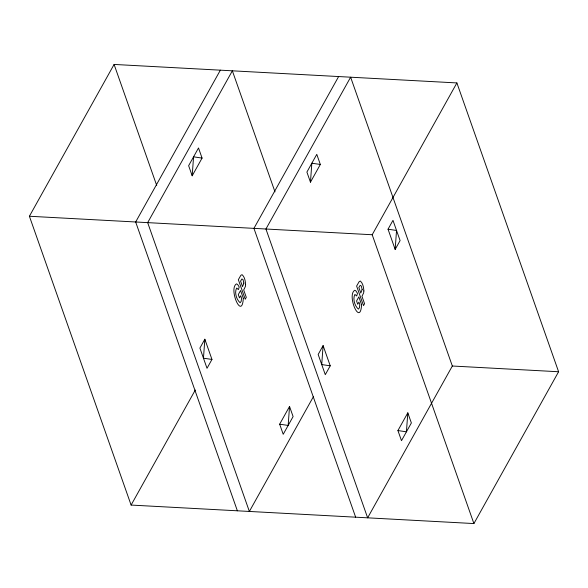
<?xml version="1.0" encoding="UTF-8"?>
<svg xmlns="http://www.w3.org/2000/svg" width="588" height="588" viewBox="0 0 588 588"><rect width="100%" height="100%" fill="white"/><g stroke="black" fill="none" stroke-linecap="round" stroke-linejoin="round"><path stroke-width="0.88" d="M192.188 175.797L193.57 156.834L202.074 158.084L192.188 175.797L188.63 165.691L198.509 147.978L202.074 158.084M204.844 339.217L203.463 358.188L211.959 359.437L207.02 368.294L199.898 348.074L204.844 339.217L211.959 359.437M289.539 406.47L288.164 425.433L279.66 424.183L289.539 406.47L293.103 416.576L283.218 434.289L279.66 424.183M310.457 182.177L311.838 163.214L320.335 164.464L310.457 182.177L306.899 172.071L316.778 154.357L320.335 164.464M323.106 345.604L321.724 364.567L330.228 365.817L325.289 374.674L318.167 354.461L323.106 345.604L330.228 365.817M395.158 249.43L396.54 230.459L388.036 229.21L392.975 220.353L400.097 240.573L395.158 249.43L388.036 229.21M407.807 412.85L406.426 431.812L397.929 430.563L407.807 412.85L411.365 422.956L401.486 440.669L397.929 430.563M29.4 216.252L114.094 64.437L456.891 82.93L558.6 371.748L473.906 523.563L131.109 505.07L29.4 216.252L372.197 234.744L456.891 82.93M220.36 70.17L135.666 221.985L237.376 510.803M338.629 76.55L253.935 228.364L355.644 517.183M131.109 505.07L195.297 390.006M313.566 396.393L249.371 511.45L147.669 222.631L232.356 70.817L274.993 191.879M452.334 366.015L367.64 517.83L265.93 229.011L350.624 77.197L452.334 366.015L558.6 371.748M372.197 234.744L473.906 523.563M114.094 64.437L156.724 185.499M243.314 298.292C242.072 320.96 228.306 288.635 236.494 283.886L237.574 284.408L239.22 286.973L238.427 289.59L236.648 288.054C234.23 292.493 236.508 299.667 240.124 302.739L241.176 301.365L241.536 298.197L240.668 295.713L239.456 297.881L238.294 294.588L240.573 290.509L243.314 298.292M361.583 304.672C360.334 327.34 346.575 295.014 354.755 290.266L355.836 290.788L357.482 293.353L356.695 295.97L354.909 294.434C352.499 298.873 354.777 306.047 358.393 309.119L359.444 307.744L359.805 304.577L358.93 302.092L357.717 304.268L356.563 300.968L358.842 296.889L361.583 304.672M245.608 284.585L245.387 286.488L243.697 289.972L246.299 297.344L245.24 299.241L238.353 279.69L240.874 275.294L242.072 274.647C244.821 277.022 245.35 281.145 245.608 284.585M363.876 290.964L363.649 292.875L361.965 296.352L364.56 303.724L363.502 305.62L356.622 286.069L359.136 281.674L360.334 281.027C363.083 283.401 363.619 287.525 363.876 290.964M243.888 283.078L242.528 286.65L240.573 281.101L241.896 278.955L243.028 279.623L243.888 283.078M362.149 289.458L360.797 293.03L358.842 287.481L360.157 285.342L361.289 286.003L362.149 289.458"/></g></svg>
